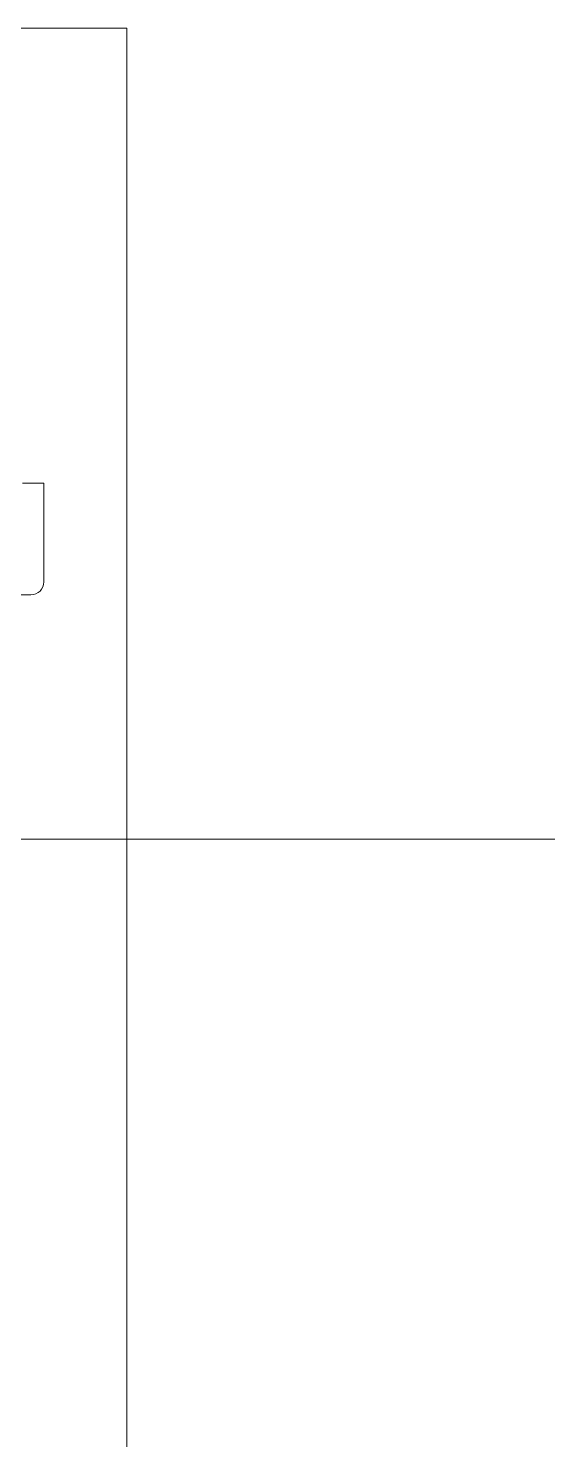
# Model space of a CAD drawing. Header units: millimetres. Extents: x 48966 to 155647, y -43515 to 30475.
# Drawn here: x 68727 to 69937, y 18119 to 21404 of the extents above; entities that cross this region are included whole.
import ezdxf

# ---------------------------------------------------------------- set-up
doc = ezdxf.new("R2010")
doc.units = ezdxf.units.MM
doc.linetypes.add('Осевые', pattern=[6350, 1270, -952.5, 3175, -952.5])
doc.layers.add('Оси-2', color=7, linetype='Осевые', lineweight=9)
doc.layers.add('Парковка', color=7, linetype='Continuous', lineweight=9)

# ---------------------------------------------------------------- blocks, each defined once
blk = doc.blocks.new('Парковка_одиночная - Средний класс 5500х2500мм-8505123-План -1-го этажа на отм_ -10_350')
at = {"layer": 'Парковка'}
for p, q in [((0, 0), (0, 5500)), ((360.2, 1318.6), (223.3, 1318.6)), ((193.3, 1288.6), (193.3, 1058.6)), ((193.3, 1058.6), (243.3, 1058.6)), ((0, 0), (2500, 0))]:
    blk.add_line(p, q, dxfattribs=at)
blk.add_arc((223.3, 1288.6), 30, 90, 180, dxfattribs=at)

msp = doc.modelspace()

# ---------------------------------------------------------------- linework, layer by layer
at = {"layer": 'Оси-2'}
msp.add_line((150171.6, 19517.1), (50565.6, 19517.1), dxfattribs=at)

# ---------------------------------------------------------------- block references
at = {"layer": 'Парковка', "rotation": 180}
msp.add_blockref('Парковка_одиночная - Средний класс 5500х2500мм-8505123-План -1-го этажа на отм_ -10_350', (68956.6, 21404.3), dxfattribs=at)

doc.saveas('drawing.dxf')
